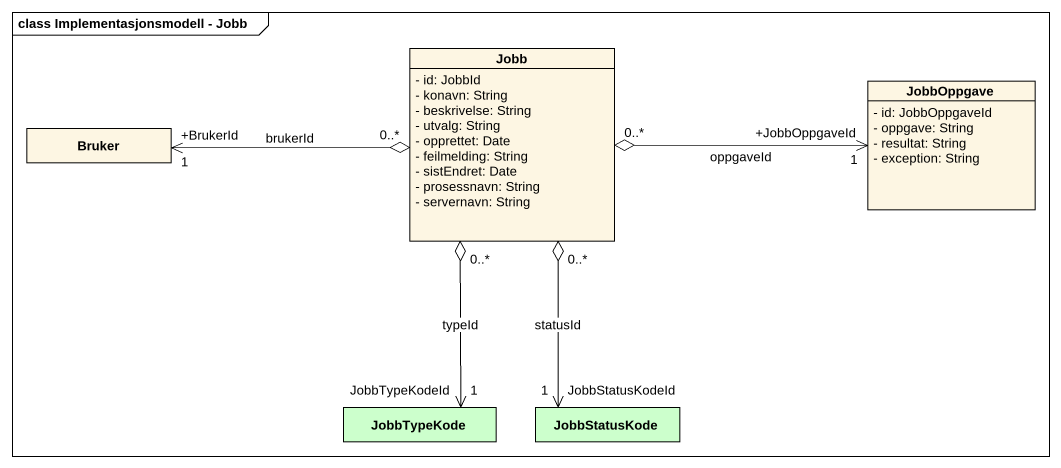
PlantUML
@startuml
mainframe class Implementasjonsmodell - Jobb
hide circle
hide empty members
skinparam classAttributeIconSize 0
class Jobb {
  - id: JobbId
  - konavn: String
  - beskrivelse: String
  - utvalg: String
  - opprettet: Date
  - feilmelding: String
  - sistEndret: Date
  - prosessnavn: String
  - servernavn: String
}
class JobbOppgave {
  - id: JobbOppgaveId
  - oppgave: String
  - resultat: String
  - exception: String
}
class Bruker
class JobbTypeKode #CCFFCC
class JobbStatusKode #CCFFCC
Jobb "0..*" o-right-> "+JobbOppgaveId\n1" JobbOppgave : oppgaveId
Jobb "0..*" o-left-> "+BrukerId\n1" Bruker : brukerId
Jobb "0..*" o--> "JobbTypeKodeId\n1" JobbTypeKode : typeId
Jobb "0..*" o--> "JobbStatusKodeId\n1" JobbStatusKode : statusId
@enduml
